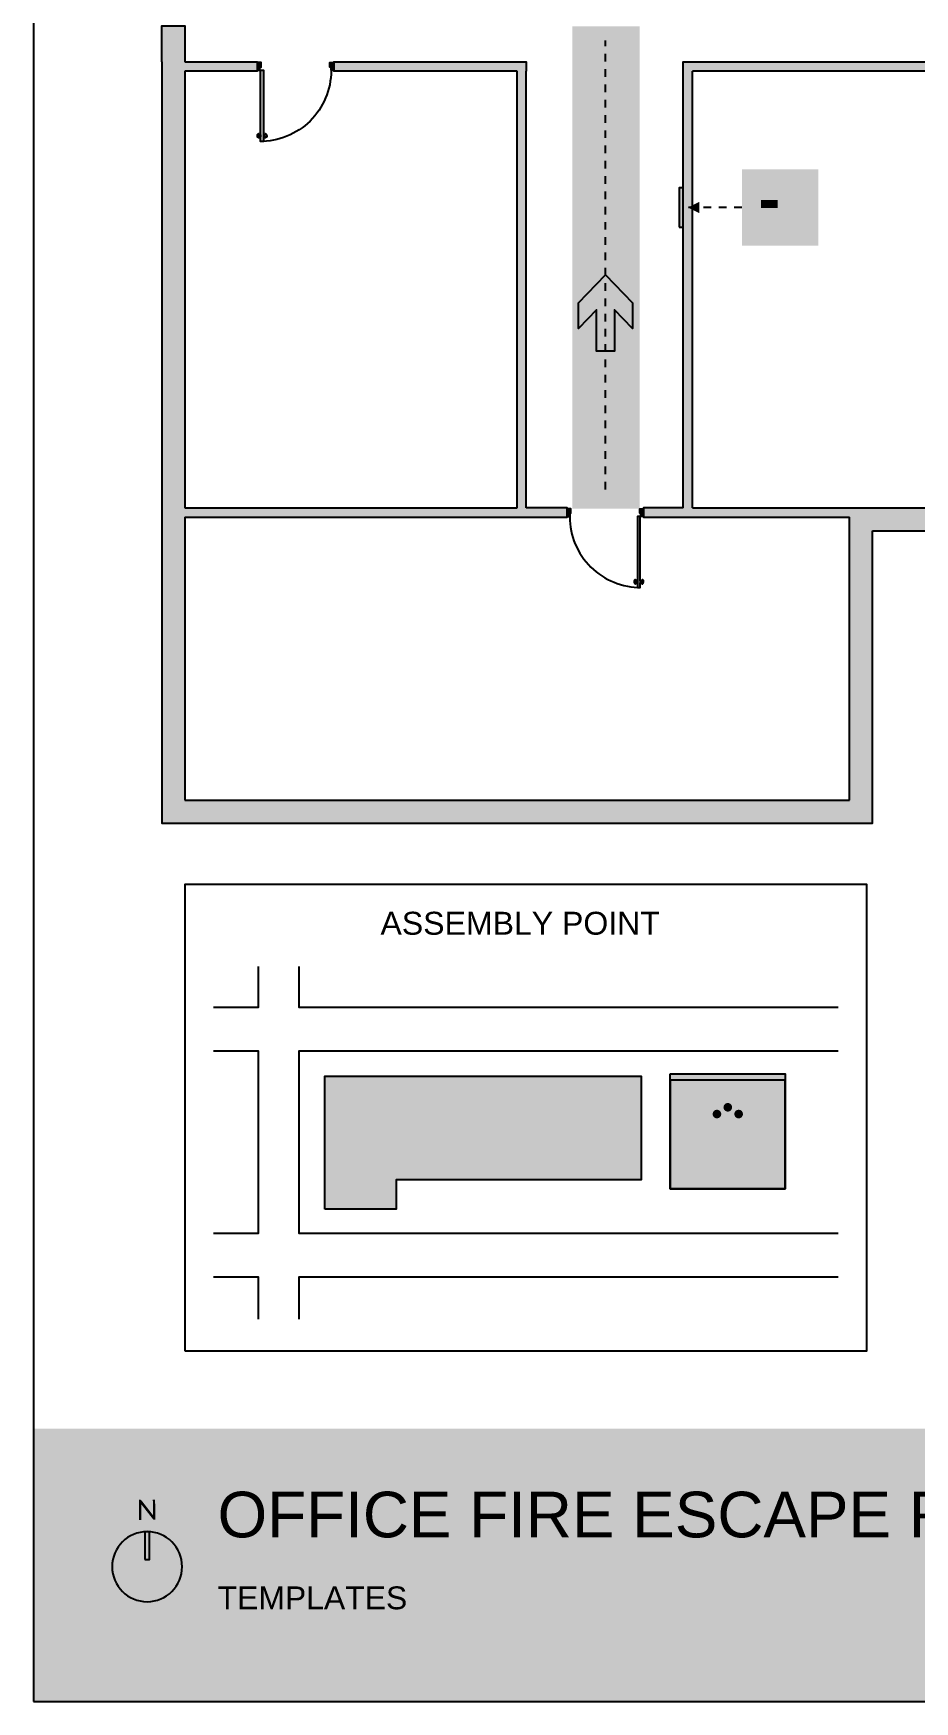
# Model space of a CAD drawing. Header units: metres. Extents: x 5231.1 to 5275.7, y -3151.4 to -3108.9.
# Drawn here: x 5231.12 to 5242.65, y -3151.35 to -3129.52 of the extents above; entities that cross this region are included whole.
import ezdxf

# ---------------------------------------------------------------- set-up
doc = ezdxf.new("R2010")
doc.units = ezdxf.units.M
for name, pattern in [('Default stroke', [0]), ('Green Dashed Line', [0.015875, 0, -0.015875]), ('Page Lines', [0]), ('RayonDimensionSideLines', [0.02, 0, -0.02]), ('Style', [0]), ('Style Black Line', [0]), ('Style Black Lines', [0]), ('Style Grey Hatch  Line', [0]), ('Style Grey Lines', [0]), ('Style White Lines', [0]), ('Style_1', [0]), ('Style_2', [0]), ('Style_3', [0]), ('Style_4', [0])]:
    doc.linetypes.add(name, pattern=pattern)
for name, color, linetype, true_color in [('Annotations', 7, 'Continuous', 0xa86464), ('Building', 7, 'Continuous', 0xfabd88), ('Imported blocks', 7, 'Continuous', 0xc57dd9), ('New Layer', 7, 'Continuous', 0xf890f8), ('New Layer_1', 7, 'Continuous', 0xca387c)]:
    doc.layers.add(name, color=color, linetype=linetype, true_color=true_color)
doc.styles.add('Grey Text', font='', dxfattribs={"height": 0.3})
doc.styles.add('Logo Text', font='', dxfattribs={"height": 0.15})
doc.styles.add('Style', font='', dxfattribs={"height": 0.3})
doc.styles.get('Grey Text').set_extended_font_data('arial')
doc.styles.get('Logo Text').set_extended_font_data('arial')
doc.styles.get('Style').set_extended_font_data('arial')

# ---------------------------------------------------------------- blocks, each defined once
blk = doc.blocks.new('arrow_3')
at = {"layer": 'Annotations'}
blk.add_hatch(color=256, dxfattribs=at).paths.add_polyline_path([(5239.681, -3131.795), (5239.831, -3131.87), (5239.831, -3131.72)])
at = {"layer": 'Annotations', "linetype": 'RayonDimensionSideLines'}
blk.add_lwpolyline([(5240.386, -3131.795), (5239.681, -3131.795)], dxfattribs=at)
blk = doc.blocks.new('Assembly point')
at = {"layer": 'Imported blocks', "transparency": 33554483}
for points in [[(-0.1663, 0.1663), (0.1663, 0.1663), (0.1663, -0.1663), (-0.1663, -0.1663), (-0.1663, 0.1663)], [(-0.1347, 0.1353), (-0.1281, 0.1419), (-0.0872, 0.1011), (-0.0872, 0.1419), (-0.0694, 0.1241), (-0.0694, 0.0701), (-0.1235, 0.0701), (-0.1413, 0.0879), (-0.1004, 0.0879), (-0.1413, 0.1288), (-0.1347, 0.1353)], [(0.1347, 0.1353), (0.1413, 0.1288), (0.1004, 0.0879), (0.1413, 0.0879), (0.1235, 0.0701), (0.0694, 0.0701), (0.0694, 0.1241), (0.0872, 0.1419), (0.0872, 0.1011), (0.1281, 0.1419), (0.1347, 0.1353)], [(-0.1347, -0.1353), (-0.1413, -0.1288), (-0.1004, -0.0879), (-0.1413, -0.0879), (-0.1235, -0.0701), (-0.0694, -0.0701), (-0.0694, -0.1241), (-0.0872, -0.1419), (-0.0872, -0.1011), (-0.1281, -0.1419), (-0.1347, -0.1353)], [(0.1347, -0.1353), (0.1281, -0.1419), (0.0872, -0.1011), (0.0872, -0.1419), (0.0694, -0.1241), (0.0694, -0.0701), (0.1235, -0.0701), (0.1413, -0.0879), (0.1004, -0.0879), (0.1413, -0.1288), (0.1347, -0.1353)]]:
    blk.add_hatch(color=256, dxfattribs=at).paths.add_polyline_path(points, flags=0)
h = blk.add_hatch(color=256, dxfattribs=at)
edge = h.paths.add_edge_path(flags=0)
edge.add_spline(control_points=[(-0.0436, 0.0501), (-0.0436, 0.0571), (-0.0379, 0.0627), (-0.031, 0.0627)], knot_values=[0, 0, 0, 0, 1, 1, 1, 1], degree=3, periodic=0)
edge.add_spline(control_points=[(-0.031, 0.0627), (-0.024, 0.0627), (-0.0184, 0.0571), (-0.0184, 0.0501)], knot_values=[0, 0, 0, 0, 1, 1, 1, 1], degree=3, periodic=0)
edge.add_spline(control_points=[(-0.0184, 0.0501), (-0.0184, 0.0432), (-0.024, 0.0375), (-0.031, 0.0375)], knot_values=[0, 0, 0, 0, 1, 1, 1, 1], degree=3, periodic=0)
edge.add_spline(control_points=[(-0.031, 0.0375), (-0.0379, 0.0375), (-0.0436, 0.0432), (-0.0436, 0.0501)], knot_values=[0, 0, 0, 0, 1, 1, 1, 1], degree=3, periodic=0)
h = blk.add_hatch(color=256, dxfattribs=at)
edge = h.paths.add_edge_path(flags=0)
edge.add_spline(control_points=[(-0.0121, 0.0697), (-0.0121, 0.0766), (-0.0065, 0.0823), (0.0005, 0.0823)], knot_values=[0, 0, 0, 0, 1, 1, 1, 1], degree=3, periodic=0)
edge.add_spline(control_points=[(0.0005, 0.0823), (0.0074, 0.0823), (0.013, 0.0766), (0.013, 0.0697)], knot_values=[0, 0, 0, 0, 1, 1, 1, 1], degree=3, periodic=0)
edge.add_spline(control_points=[(0.013, 0.0697), (0.013, 0.0627), (0.0074, 0.0571), (0.0005, 0.0571)], knot_values=[0, 0, 0, 0, 1, 1, 1, 1], degree=3, periodic=0)
edge.add_spline(control_points=[(0.0005, 0.0571), (-0.0065, 0.0571), (-0.0121, 0.0627), (-0.0121, 0.0697)], knot_values=[0, 0, 0, 0, 1, 1, 1, 1], degree=3, periodic=0)
h = blk.add_hatch(color=256, dxfattribs=at)
edge = h.paths.add_edge_path(flags=0)
edge.add_spline(control_points=[(0.0193, 0.0501), (0.0193, 0.0571), (0.025, 0.0627), (0.0319, 0.0627)], knot_values=[0, 0, 0, 0, 1, 1, 1, 1], degree=3, periodic=0)
edge.add_spline(control_points=[(0.0319, 0.0627), (0.0389, 0.0627), (0.0445, 0.0571), (0.0445, 0.0501)], knot_values=[0, 0, 0, 0, 1, 1, 1, 1], degree=3, periodic=0)
edge.add_spline(control_points=[(0.0445, 0.0501), (0.0445, 0.0432), (0.0389, 0.0375), (0.0319, 0.0375)], knot_values=[0, 0, 0, 0, 1, 1, 1, 1], degree=3, periodic=0)
edge.add_spline(control_points=[(0.0319, 0.0375), (0.025, 0.0375), (0.0193, 0.0432), (0.0193, 0.0501)], knot_values=[0, 0, 0, 0, 1, 1, 1, 1], degree=3, periodic=0)
h = blk.add_hatch(color=256, dxfattribs=at)
edge = h.paths.add_edge_path(flags=0)
edge.add_line((-0.0163, 0.017), (-0.0163, -0.0746))
edge.add_spline(control_points=[(-0.0163, -0.0746), (-0.0163, -0.0748), (-0.0163, -0.075), (-0.0163, -0.0753)], knot_values=[0, 0, 0, 0, 1, 1, 1, 1], degree=3, periodic=0)
edge.add_spline(control_points=[(-0.0163, -0.0753), (-0.0163, -0.0791), (-0.0194, -0.0823), (-0.0233, -0.0823)], knot_values=[0, 0, 0, 0, 1, 1, 1, 1], degree=3, periodic=0)
edge.add_spline(control_points=[(-0.0233, -0.0823), (-0.0271, -0.0823), (-0.0302, -0.0791), (-0.0302, -0.0753)], knot_values=[0, 0, 0, 0, 1, 1, 1, 1], degree=3, periodic=0)
edge.add_spline(control_points=[(-0.0302, -0.0753), (-0.0302, -0.075), (-0.0302, -0.0748), (-0.0302, -0.0746)], knot_values=[0, 0, 0, 0, 1, 1, 1, 1], degree=3, periodic=0)
edge.add_line((-0.0302, -0.0746), (-0.0302, -0.0223))
edge.add_line((-0.0302, -0.0223), (-0.0315, -0.0223))
edge.add_line((-0.0315, -0.0223), (-0.0327, -0.0223))
edge.add_line((-0.0327, -0.0223), (-0.0327, -0.0746))
edge.add_spline(control_points=[(-0.0327, -0.0746), (-0.0327, -0.0748), (-0.0327, -0.075), (-0.0327, -0.0753)], knot_values=[0, 0, 0, 0, 1, 1, 1, 1], degree=3, periodic=0)
edge.add_spline(control_points=[(-0.0327, -0.0753), (-0.0327, -0.0791), (-0.0358, -0.0823), (-0.0396, -0.0823)], knot_values=[0, 0, 0, 0, 1, 1, 1, 1], degree=3, periodic=0)
edge.add_spline(control_points=[(-0.0396, -0.0823), (-0.0435, -0.0823), (-0.0466, -0.0791), (-0.0466, -0.0753)], knot_values=[0, 0, 0, 0, 1, 1, 1, 1], degree=3, periodic=0)
edge.add_spline(control_points=[(-0.0466, -0.0753), (-0.0466, -0.075), (-0.0466, -0.0748), (-0.0466, -0.0746)], knot_values=[0, 0, 0, 0, 1, 1, 1, 1], degree=3, periodic=0)
edge.add_line((-0.0466, -0.0746), (-0.0466, 0.017))
edge.add_line((-0.0466, 0.017), (-0.0506, 0.017))
edge.add_line((-0.0506, 0.017), (-0.0506, -0.015))
edge.add_line((-0.0506, -0.015), (-0.0506, -0.0156))
edge.add_spline(control_points=[(-0.0506, -0.0156), (-0.0509, -0.0181), (-0.053, -0.0201), (-0.0557, -0.0201)], knot_values=[0, 0, 0, 0, 1, 1, 1, 1], degree=3, periodic=0)
edge.add_spline(control_points=[(-0.0557, -0.0201), (-0.0583, -0.0201), (-0.0605, -0.0181), (-0.0608, -0.0156)], knot_values=[0, 0, 0, 0, 1, 1, 1, 1], degree=3, periodic=0)
edge.add_line((-0.0608, -0.0156), (-0.0608, -0.015))
edge.add_line((-0.0608, -0.015), (-0.0608, 0.0181))
edge.add_spline(control_points=[(-0.0608, 0.0181), (-0.0608, 0.0266), (-0.0539, 0.0341), (-0.0454, 0.0341)], knot_values=[0, 0, 0, 0, 1, 1, 1, 1], degree=3, periodic=0)
edge.add_line((-0.0454, 0.0341), (-0.0315, 0.0341))
edge.add_line((-0.0315, 0.0341), (-0.0175, 0.0341))
edge.add_spline(control_points=[(-0.0175, 0.0341), (-0.009, 0.0341), (-0.0021, 0.0266), (-0.0021, 0.0181)], knot_values=[0, 0, 0, 0, 1, 1, 1, 1], degree=3, periodic=0)
edge.add_line((-0.0021, 0.0181), (-0.0021, -0.015))
edge.add_line((-0.0021, -0.015), (-0.0021, -0.0156))
edge.add_spline(control_points=[(-0.0021, -0.0156), (-0.0024, -0.0181), (-0.0046, -0.0201), (-0.0072, -0.0201)], knot_values=[0, 0, 0, 0, 1, 1, 1, 1], degree=3, periodic=0)
edge.add_spline(control_points=[(-0.0072, -0.0201), (-0.0099, -0.0201), (-0.012, -0.0181), (-0.0123, -0.0156)], knot_values=[0, 0, 0, 0, 1, 1, 1, 1], degree=3, periodic=0)
edge.add_line((-0.0123, -0.0156), (-0.0123, -0.015))
edge.add_line((-0.0123, -0.015), (-0.0123, 0.017))
edge.add_line((-0.0123, 0.017), (-0.0163, 0.017))
h = blk.add_hatch(color=256, dxfattribs=at)
edge = h.paths.add_edge_path(flags=0)
edge.add_line((0.0466, 0.017), (0.0466, -0.0746))
edge.add_spline(control_points=[(0.0466, -0.0746), (0.0466, -0.0748), (0.0466, -0.075), (0.0466, -0.0753)], knot_values=[0, 0, 0, 0, 1, 1, 1, 1], degree=3, periodic=0)
edge.add_spline(control_points=[(0.0466, -0.0753), (0.0466, -0.0791), (0.0435, -0.0823), (0.0396, -0.0823)], knot_values=[0, 0, 0, 0, 1, 1, 1, 1], degree=3, periodic=0)
edge.add_spline(control_points=[(0.0396, -0.0823), (0.0358, -0.0823), (0.0327, -0.0791), (0.0327, -0.0753)], knot_values=[0, 0, 0, 0, 1, 1, 1, 1], degree=3, periodic=0)
edge.add_spline(control_points=[(0.0327, -0.0753), (0.0327, -0.075), (0.0327, -0.0748), (0.0327, -0.0746)], knot_values=[0, 0, 0, 0, 1, 1, 1, 1], degree=3, periodic=0)
edge.add_line((0.0327, -0.0746), (0.0327, -0.0223))
edge.add_line((0.0327, -0.0223), (0.0314, -0.0223))
edge.add_line((0.0314, -0.0223), (0.0302, -0.0223))
edge.add_line((0.0302, -0.0223), (0.0302, -0.0746))
edge.add_spline(control_points=[(0.0302, -0.0746), (0.0302, -0.0748), (0.0302, -0.075), (0.0302, -0.0753)], knot_values=[0, 0, 0, 0, 1, 1, 1, 1], degree=3, periodic=0)
edge.add_spline(control_points=[(0.0302, -0.0753), (0.0302, -0.0791), (0.0271, -0.0823), (0.0233, -0.0823)], knot_values=[0, 0, 0, 0, 1, 1, 1, 1], degree=3, periodic=0)
edge.add_spline(control_points=[(0.0233, -0.0823), (0.0194, -0.0823), (0.0163, -0.0791), (0.0163, -0.0753)], knot_values=[0, 0, 0, 0, 1, 1, 1, 1], degree=3, periodic=0)
edge.add_spline(control_points=[(0.0163, -0.0753), (0.0163, -0.075), (0.0163, -0.0748), (0.0163, -0.0746)], knot_values=[0, 0, 0, 0, 1, 1, 1, 1], degree=3, periodic=0)
edge.add_line((0.0163, -0.0746), (0.0163, 0.017))
edge.add_line((0.0163, 0.017), (0.0123, 0.017))
edge.add_line((0.0123, 0.017), (0.0123, -0.015))
edge.add_line((0.0123, -0.015), (0.0123, -0.0156))
edge.add_spline(control_points=[(0.0123, -0.0156), (0.012, -0.0181), (0.0099, -0.0201), (0.0072, -0.0201)], knot_values=[0, 0, 0, 0, 1, 1, 1, 1], degree=3, periodic=0)
edge.add_spline(control_points=[(0.0072, -0.0201), (0.0046, -0.0201), (0.0024, -0.0181), (0.0021, -0.0156)], knot_values=[0, 0, 0, 0, 1, 1, 1, 1], degree=3, periodic=0)
edge.add_line((0.0021, -0.0156), (0.0021, -0.015))
edge.add_line((0.0021, -0.015), (0.0021, 0.0181))
edge.add_spline(control_points=[(0.0021, 0.0181), (0.0021, 0.0266), (0.009, 0.0341), (0.0175, 0.0341)], knot_values=[0, 0, 0, 0, 1, 1, 1, 1], degree=3, periodic=0)
edge.add_line((0.0175, 0.0341), (0.0314, 0.0341))
edge.add_line((0.0314, 0.0341), (0.0454, 0.0341))
edge.add_spline(control_points=[(0.0454, 0.0341), (0.0539, 0.0341), (0.0608, 0.0266), (0.0608, 0.0181)], knot_values=[0, 0, 0, 0, 1, 1, 1, 1], degree=3, periodic=0)
edge.add_line((0.0608, 0.0181), (0.0608, -0.015))
edge.add_line((0.0608, -0.015), (0.0608, -0.0156))
edge.add_spline(control_points=[(0.0608, -0.0156), (0.0605, -0.0181), (0.0583, -0.0201), (0.0557, -0.0201)], knot_values=[0, 0, 0, 0, 1, 1, 1, 1], degree=3, periodic=0)
edge.add_spline(control_points=[(0.0557, -0.0201), (0.053, -0.0201), (0.0509, -0.0181), (0.0506, -0.0156)], knot_values=[0, 0, 0, 0, 1, 1, 1, 1], degree=3, periodic=0)
edge.add_line((0.0506, -0.0156), (0.0505, -0.015))
edge.add_line((0.0505, -0.015), (0.0505, 0.017))
edge.add_line((0.0505, 0.017), (0.0466, 0.017))
at = {"layer": 'Imported blocks', "linetype": 'Style Black Lines'}
blk.add_lwpolyline([(-0.1663, 0.1663), (0.1663, 0.1663), (0.1663, -0.1663), (-0.1663, -0.1663), (-0.1663, 0.1663)], close=True, dxfattribs=at)
blk = doc.blocks.new('Extinguisher')
at = {"layer": 'Imported blocks', "transparency": 33554483}
for points in [[(-0.1281, 0.1281), (0.1281, 0.1281), (0.1281, -0.1281), (-0.1281, -0.1281), (-0.1281, 0.1281)], [(-0.0086, 0.0256), (-0.0643, 0.0256), (-0.0643, -0.0018), (-0.0086, -0.0018), (-0.0086, 0.0256)]]:
    blk.add_hatch(color=256, dxfattribs=at).paths.add_polyline_path(points, flags=0)
h = blk.add_hatch(color=256, dxfattribs=at)
edge = h.paths.add_edge_path(flags=0)
edge.add_spline(control_points=[(-0.0224, 0.0812), (-0.0169, 0.0814), (-0.0114, 0.0807), (-0.0061, 0.0792)], knot_values=[0, 0, 0, 0, 1, 1, 1, 1], degree=3, periodic=0)
edge.add_spline(control_points=[(-0.0061, 0.0792), (-0.0031, 0.0783), (0, 0.0801), (0.0009, 0.0831)], knot_values=[0, 0, 0, 0, 1, 1, 1, 1], degree=3, periodic=0)
edge.add_spline(control_points=[(0.0009, 0.0831), (0.001, 0.0834), (0.0011, 0.0838), (0.0011, 0.0842)], knot_values=[0, 0, 0, 0, 1, 1, 1, 1], degree=3, periodic=0)
edge.add_spline(control_points=[(0.0011, 0.0842), (0.0009, 0.0879), (-0.0011, 0.0912), (-0.0042, 0.0932)], knot_values=[0, 0, 0, 0, 1, 1, 1, 1], degree=3, periodic=0)
edge.add_spline(control_points=[(-0.0042, 0.0932), (-0.0082, 0.0956), (-0.0128, 0.0972), (-0.0175, 0.0977)], knot_values=[0, 0, 0, 0, 1, 1, 1, 1], degree=3, periodic=0)
edge.add_spline(control_points=[(-0.0175, 0.0977), (-0.0184, 0.0979), (-0.0195, 0.0981), (-0.0205, 0.0981)], knot_values=[0, 0, 0, 0, 1, 1, 1, 1], degree=3, periodic=0)
edge.add_line((-0.0205, 0.0981), (-0.0223, 0.0981))
edge.add_spline(control_points=[(-0.0223, 0.0981), (-0.0238, 0.0981), (-0.0251, 0.0993), (-0.0251, 0.1009)], knot_values=[0, 0, 0, 0, 1, 1, 1, 1], degree=3, periodic=0)
edge.add_line((-0.0251, 0.1009), (-0.0308, 0.1009))
edge.add_line((-0.0308, 0.1009), (-0.0308, 0.1059))
edge.add_line((-0.0308, 0.1059), (-0.0421, 0.1059))
edge.add_line((-0.0421, 0.1059), (-0.0421, 0.1009))
edge.add_line((-0.0421, 0.1009), (-0.0478, 0.1009))
edge.add_spline(control_points=[(-0.0478, 0.1009), (-0.0478, 0.0993), (-0.049, 0.0981), (-0.0506, 0.0981)], knot_values=[0, 0, 0, 0, 1, 1, 1, 1], degree=3, periodic=0)
edge.add_spline(control_points=[(-0.0506, 0.0981), (-0.0508, 0.0981), (-0.051, 0.0981), (-0.0511, 0.0981)], knot_values=[0, 0, 0, 0, 1, 1, 1, 1], degree=3, periodic=0)
edge.add_spline(control_points=[(-0.0511, 0.0981), (-0.0757, 0.1027), (-0.1, 0.0887), (-0.1083, 0.065)], knot_values=[0, 0, 0, 0, 1, 1, 1, 1], degree=3, periodic=0)
edge.add_spline(control_points=[(-0.1083, 0.065), (-0.1088, 0.0635), (-0.108, 0.0619), (-0.1065, 0.0614)], knot_values=[0, 0, 0, 0, 1, 1, 1, 1], degree=3, periodic=0)
edge.add_spline(control_points=[(-0.1065, 0.0614), (-0.1062, 0.0613), (-0.1059, 0.0612), (-0.1056, 0.0612)], knot_values=[0, 0, 0, 0, 1, 1, 1, 1], degree=3, periodic=0)
edge.add_line((-0.1056, 0.0612), (-0.1024, 0.0612))
edge.add_spline(control_points=[(-0.1024, 0.0612), (-0.1015, 0.0612), (-0.1006, 0.0617), (-0.1001, 0.0625)], knot_values=[0, 0, 0, 0, 1, 1, 1, 1], degree=3, periodic=0)
edge.add_spline(control_points=[(-0.1001, 0.0625), (-0.0891, 0.0788), (-0.0695, 0.0871), (-0.0501, 0.0837)], knot_values=[0, 0, 0, 0, 1, 1, 1, 1], degree=3, periodic=0)
edge.add_spline(control_points=[(-0.0501, 0.0837), (-0.0488, 0.0834), (-0.0478, 0.0823), (-0.0478, 0.0809)], knot_values=[0, 0, 0, 0, 1, 1, 1, 1], degree=3, periodic=0)
edge.add_line((-0.0478, 0.0809), (-0.0478, 0.0662))
edge.add_spline(control_points=[(-0.0478, 0.0662), (-0.0619, 0.0662), (-0.0733, 0.0548), (-0.0733, 0.0407)], knot_values=[0, 0, 0, 0, 1, 1, 1, 1], degree=3, periodic=0)
edge.add_line((-0.0733, 0.0407), (-0.0733, -0.1095))
edge.add_line((-0.0733, -0.1095), (0.0004, -0.1095))
edge.add_line((0.0004, -0.1095), (0.0004, 0.0407))
edge.add_spline(control_points=[(0.0004, 0.0407), (0.0004, 0.0548), (-0.011, 0.0662), (-0.0251, 0.0662)], knot_values=[0, 0, 0, 0, 1, 1, 1, 1], degree=3, periodic=0)
edge.add_line((-0.0251, 0.0662), (-0.0251, 0.0784))
edge.add_spline(control_points=[(-0.0251, 0.0784), (-0.0251, 0.0799), (-0.0239, 0.0811), (-0.0224, 0.0812)], knot_values=[0, 0, 0, 0, 1, 1, 1, 1], degree=3, periodic=0)
h = blk.add_hatch(color=256, dxfattribs=at)
edge = h.paths.add_edge_path(flags=0)
edge.add_spline(control_points=[(0.0419, 0.0861), (0.039, 0.0895), (0.0352, 0.092), (0.0352, 0.092)], knot_values=[0, 0, 0, 0, 1, 1, 1, 1], degree=3, periodic=0)
edge.add_spline(control_points=[(0.0352, 0.092), (0.0352, 0.092), (0.0448, 0.0941), (0.053, 0.0898)], knot_values=[0, 0, 0, 0, 1, 1, 1, 1], degree=3, periodic=0)
edge.add_spline(control_points=[(0.053, 0.0898), (0.0622, 0.085), (0.0701, 0.0746), (0.0701, 0.0746)], knot_values=[0, 0, 0, 0, 1, 1, 1, 1], degree=3, periodic=0)
edge.add_spline(control_points=[(0.0701, 0.0746), (0.0701, 0.0746), (0.0737, 0.068), (0.0765, 0.0608)], knot_values=[0, 0, 0, 0, 1, 1, 1, 1], degree=3, periodic=0)
edge.add_spline(control_points=[(0.0765, 0.0608), (0.081, 0.0493), (0.0882, 0.0376), (0.0882, 0.0376)], knot_values=[0, 0, 0, 0, 1, 1, 1, 1], degree=3, periodic=0)
edge.add_spline(control_points=[(0.0882, 0.0376), (0.0882, 0.0376), (0.093, 0.0286), (0.0984, 0.0232)], knot_values=[0, 0, 0, 0, 1, 1, 1, 1], degree=3, periodic=0)
edge.add_spline(control_points=[(0.0984, 0.0232), (0.1022, 0.0194), (0.1063, 0.016), (0.1097, 0.0135)], knot_values=[0, 0, 0, 0, 1, 1, 1, 1], degree=3, periodic=0)
edge.add_spline(control_points=[(0.1097, 0.0135), (0.1145, 0.01), (0.1179, 0.009), (0.1179, 0.009)], knot_values=[0, 0, 0, 0, 1, 1, 1, 1], degree=3, periodic=0)
edge.add_spline(control_points=[(0.1179, 0.009), (0.1179, 0.009), (0.1071, 0.0054), (0.0956, 0.0079)], knot_values=[0, 0, 0, 0, 1, 1, 1, 1], degree=3, periodic=0)
edge.add_spline(control_points=[(0.0956, 0.0079), (0.0857, 0.0102), (0.0749, 0.0187), (0.0749, 0.0187)], knot_values=[0, 0, 0, 0, 1, 1, 1, 1], degree=3, periodic=0)
edge.add_spline(control_points=[(0.0749, 0.0187), (0.0749, 0.0187), (0.0676, 0.0258), (0.0623, 0.035)], knot_values=[0, 0, 0, 0, 1, 1, 1, 1], degree=3, periodic=0)
edge.add_spline(control_points=[(0.0623, 0.035), (0.0566, 0.0447), (0.053, 0.0565), (0.053, 0.0565)], knot_values=[0, 0, 0, 0, 1, 1, 1, 1], degree=3, periodic=0)
edge.add_line((0.053, 0.0565), (0.0475, 0.0776))
edge.add_spline(control_points=[(0.0475, 0.0776), (0.0475, 0.0776), (0.0445, 0.083), (0.0419, 0.0861)], knot_values=[0, 0, 0, 0, 1, 1, 1, 1], degree=3, periodic=0)
h = blk.add_hatch(color=256, dxfattribs=at)
edge = h.paths.add_edge_path(flags=0)
edge.add_spline(control_points=[(0.0849, 0.0628), (0.0774, 0.0821), (0.0849, 0.1083), (0.0849, 0.1083)], knot_values=[0, 0, 0, 0, 1, 1, 1, 1], degree=3, periodic=0)
edge.add_spline(control_points=[(0.0849, 0.1083), (0.0849, 0.1083), (0.0879, 0.0977), (0.093, 0.0868)], knot_values=[0, 0, 0, 0, 1, 1, 1, 1], degree=3, periodic=0)
edge.add_spline(control_points=[(0.093, 0.0868), (0.0955, 0.0815), (0.0985, 0.0762), (0.1016, 0.0718)], knot_values=[0, 0, 0, 0, 1, 1, 1, 1], degree=3, periodic=0)
edge.add_spline(control_points=[(0.1016, 0.0718), (0.1088, 0.0617), (0.1179, 0.0594), (0.1179, 0.0594)], knot_values=[0, 0, 0, 0, 1, 1, 1, 1], degree=3, periodic=0)
edge.add_line((0.1179, 0.0594), (0.1179, 0.0246))
edge.add_spline(control_points=[(0.1179, 0.0246), (0.1179, 0.0246), (0.0935, 0.0404), (0.0849, 0.0628)], knot_values=[0, 0, 0, 0, 1, 1, 1, 1], degree=3, periodic=0)
h = blk.add_hatch(color=256, dxfattribs=at)
edge = h.paths.add_edge_path(flags=0)
edge.add_spline(control_points=[(0.0445, 0.0194), (0.0416, 0.0302), (0.043, 0.0413), (0.043, 0.0413)], knot_values=[0, 0, 0, 0, 1, 1, 1, 1], degree=3, periodic=0)
edge.add_spline(control_points=[(0.043, 0.0413), (0.043, 0.0413), (0.0496, 0.0296), (0.06, 0.0198)], knot_values=[0, 0, 0, 0, 1, 1, 1, 1], degree=3, periodic=0)
edge.add_spline(control_points=[(0.06, 0.0198), (0.0676, 0.0127), (0.0763, 0.006), (0.0823, 0.0026)], knot_values=[0, 0, 0, 0, 1, 1, 1, 1], degree=3, periodic=0)
edge.add_spline(control_points=[(0.0823, 0.0026), (0.0825, 0.0025), (0.0827, 0.0024), (0.0829, 0.0023)], knot_values=[0, 0, 0, 0, 1, 1, 1, 1], degree=3, periodic=0)
edge.add_spline(control_points=[(0.0829, 0.0023), (0.1057, -0.0108), (0.1171, -0.0091), (0.1171, -0.0091)], knot_values=[0, 0, 0, 0, 1, 1, 1, 1], degree=3, periodic=0)
edge.add_line((0.1171, -0.0091), (0.1171, -0.0436))
edge.add_spline(control_points=[(0.1171, -0.0436), (0.1171, -0.0436), (0.0945, -0.0382), (0.0771, -0.0269)], knot_values=[0, 0, 0, 0, 1, 1, 1, 1], degree=3, periodic=0)
edge.add_spline(control_points=[(0.0771, -0.0269), (0.0639, -0.0184), (0.0549, -0.0032), (0.0549, -0.0032)], knot_values=[0, 0, 0, 0, 1, 1, 1, 1], degree=3, periodic=0)
edge.add_spline(control_points=[(0.0549, -0.0032), (0.0549, -0.0032), (0.0475, 0.008), (0.0445, 0.0194)], knot_values=[0, 0, 0, 0, 1, 1, 1, 1], degree=3, periodic=0)
h = blk.add_hatch(color=256, dxfattribs=at)
edge = h.paths.add_edge_path(flags=0)
edge.add_spline(control_points=[(0.0352, -0.0325), (0.0272, -0.0273), (0.0182, -0.0258), (0.0182, -0.0258)], knot_values=[0, 0, 0, 0, 1, 1, 1, 1], degree=3, periodic=0)
edge.add_spline(control_points=[(0.0182, -0.0258), (0.0182, -0.0258), (0.0227, -0.0221), (0.0286, -0.0202)], knot_values=[0, 0, 0, 0, 1, 1, 1, 1], degree=3, periodic=0)
edge.add_spline(control_points=[(0.0286, -0.0202), (0.0349, -0.0182), (0.0426, -0.018), (0.0426, -0.018)], knot_values=[0, 0, 0, 0, 1, 1, 1, 1], degree=3, periodic=0)
edge.add_spline(control_points=[(0.0426, -0.018), (0.0426, -0.018), (0.051, -0.0191), (0.0568, -0.0222)], knot_values=[0, 0, 0, 0, 1, 1, 1, 1], degree=3, periodic=0)
edge.add_spline(control_points=[(0.0568, -0.0222), (0.0659, -0.0271), (0.0719, -0.0334), (0.0719, -0.0334)], knot_values=[0, 0, 0, 0, 1, 1, 1, 1], degree=3, periodic=0)
edge.add_spline(control_points=[(0.0719, -0.0334), (0.0719, -0.0334), (0.0759, -0.0384), (0.0812, -0.0432)], knot_values=[0, 0, 0, 0, 1, 1, 1, 1], degree=3, periodic=0)
edge.add_spline(control_points=[(0.0812, -0.0432), (0.0836, -0.0454), (0.0862, -0.0475), (0.0889, -0.0492)], knot_values=[0, 0, 0, 0, 1, 1, 1, 1], degree=3, periodic=0)
edge.add_spline(control_points=[(0.0889, -0.0492), (0.1012, -0.0565), (0.1175, -0.0603), (0.1175, -0.0603)], knot_values=[0, 0, 0, 0, 1, 1, 1, 1], degree=3, periodic=0)
edge.add_spline(control_points=[(0.1175, -0.0603), (0.1175, -0.0603), (0.112, -0.0654), (0.1045, -0.068)], knot_values=[0, 0, 0, 0, 1, 1, 1, 1], degree=3, periodic=0)
edge.add_spline(control_points=[(0.1045, -0.068), (0.0976, -0.0704), (0.0886, -0.0703), (0.0886, -0.0703)], knot_values=[0, 0, 0, 0, 1, 1, 1, 1], degree=3, periodic=0)
edge.add_spline(control_points=[(0.0886, -0.0703), (0.0886, -0.0703), (0.0767, -0.0703), (0.066, -0.0636)], knot_values=[0, 0, 0, 0, 1, 1, 1, 1], degree=3, periodic=0)
edge.add_spline(control_points=[(0.066, -0.0636), (0.0566, -0.0577), (0.0482, -0.0451), (0.0482, -0.0451)], knot_values=[0, 0, 0, 0, 1, 1, 1, 1], degree=3, periodic=0)
edge.add_spline(control_points=[(0.0482, -0.0451), (0.0482, -0.0451), (0.0421, -0.0369), (0.0352, -0.0325)], knot_values=[0, 0, 0, 0, 1, 1, 1, 1], degree=3, periodic=0)
h = blk.add_hatch(color=256, dxfattribs=at)
edge = h.paths.add_edge_path(flags=0)
edge.add_spline(control_points=[(0.0573, -0.0724), (0.0642, -0.0758), (0.0727, -0.0788), (0.0815, -0.0803)], knot_values=[0, 0, 0, 0, 1, 1, 1, 1], degree=3, periodic=0)
edge.add_spline(control_points=[(0.0815, -0.0803), (0.0977, -0.083), (0.1164, -0.0769), (0.1164, -0.0769)], knot_values=[0, 0, 0, 0, 1, 1, 1, 1], degree=3, periodic=0)
edge.add_line((0.1164, -0.0769), (0.1164, -0.1103))
edge.add_spline(control_points=[(0.1164, -0.1103), (0.1164, -0.1103), (0.0834, -0.1134), (0.0649, -0.101)], knot_values=[0, 0, 0, 0, 1, 1, 1, 1], degree=3, periodic=0)
edge.add_spline(control_points=[(0.0649, -0.101), (0.0463, -0.0886), (0.0423, -0.0606), (0.0423, -0.0606)], knot_values=[0, 0, 0, 0, 1, 1, 1, 1], degree=3, periodic=0)
edge.add_spline(control_points=[(0.0423, -0.0606), (0.0423, -0.0606), (0.0477, -0.0676), (0.0573, -0.0724)], knot_values=[0, 0, 0, 0, 1, 1, 1, 1], degree=3, periodic=0)
blk = doc.blocks.new('Group 22')
at = {"layer": 'Imported blocks', "transparency": 33554483}
blk.add_hatch(color=256, dxfattribs=at).paths.add_polyline_path([(-19.349, -12.808), (-19.278, -12.808), (-19.278, -12.384), (-19.349, -12.384), (-19.349, -12.808)], flags=0)
at = {"layer": 'Imported blocks', "linetype": 'Style Black Line'}
blk.add_lwpolyline([(-18.772, -12.921, 1), (-19.857, -12.921, 1), (-18.772, -12.921)], format="xyb", close=True, dxfattribs=at)
at = {"layer": 'Imported blocks', "linetype": 'Style Grey Hatch  Line'}
blk.add_lwpolyline([(-19.349, -12.808), (-19.278, -12.808), (-19.278, -12.384), (-19.349, -12.384), (-19.349, -12.808)], close=True, dxfattribs=at)
blk = doc.blocks.new('Group 23')
at = {"layer": 'Imported blocks', "transparency": 33554483}
h = blk.add_hatch(color=256, dxfattribs=at)
edge = h.paths.add_edge_path(flags=0)
edge.add_line((-13.327, -12.439), (-13.329, -12.263))
edge.add_line((-13.329, -12.263), (-13.316, -12.263))
edge.add_arc((-13.316, -12.275), 0.0121, 39.4619, 88.5174, ccw=False)
edge.add_line((-13.307, -12.267), (-13.205, -12.398))
edge.add_line((-13.205, -12.398), (-13.207, -12.261))
edge.add_line((-13.207, -12.261), (-13.187, -12.261))
edge.add_line((-13.187, -12.261), (-13.184, -12.437))
edge.add_line((-13.184, -12.437), (-13.196, -12.437))
edge.add_arc((-13.196, -12.425), 0.0116, 222.2647, 270.5399, ccw=False)
edge.add_line((-13.205, -12.433), (-13.308, -12.302))
edge.add_line((-13.308, -12.302), (-13.306, -12.438))
edge.add_line((-13.306, -12.438), (-13.327, -12.439))
edge.add_line((-13.327, -12.439), (-13.327, -12.439))
at = {"layer": 'Imported blocks', "xscale": 0.5638741033802733, "yscale": 0.5638741033802733}
blk.add_blockref('Group 22', (-2.366, -5.561), dxfattribs=at)
blk = doc.blocks.new('ScaledText_11')
at = {"layer": 'Imported blocks', "insert": (-10.557, -23.254), "char_height": 0.3, "width": 8.35953, "attachment_point": 1, "style": 'Grey Text'}
blk.add_mtext('OFFICE FIRE ESCAPE ROUTE PLAN', dxfattribs=at)
blk = doc.blocks.new('Title block grey  horizontal')
at = {"layer": 'Imported blocks', "transparency": 33554483}
blk.add_hatch(color=256, dxfattribs=at).paths.add_polyline_path([(-21, -11.471), (-21, -14.835), (21, -14.835), (21, -11.471), (-21, -11.471)], flags=0)
at = {"layer": 'Imported blocks', "linetype": 'Page Lines'}
blk.add_lwpolyline([(-21, -14.835), (21, -14.835), (21, 14.835), (-21, 14.835), (-21, -14.835)], close=True, dxfattribs=at)
at = {"layer": 'Imported blocks'}
for name, p, xscale, yscale in [('ScaledText_11', (1.066, 31.351), 1.874944988229908, 1.874944988229939), ('Group 23', (-0.892, 4.954), 1.410960868210008, 1.410960868210025)]:
    blk.add_blockref(name, p, dxfattribs=dict(at, xscale=xscale, yscale=yscale))
blk = doc.blocks.new('ScaledText_10')
at = {"layer": 'Imported blocks', "insert": (-10.557, -23.254), "char_height": 0.15, "width": 1.72906, "attachment_point": 7, "style": 'Logo Text'}
blk.add_mtext('TEMPLATES', dxfattribs=at)
blk = doc.blocks.new('Door EU 90')
at = {"layer": 'Imported blocks', "transparency": 33554483}
h = blk.add_hatch(color=256, dxfattribs=at)
edge = h.paths.add_edge_path(flags=0)
edge.add_spline(control_points=[(-0.499, 0.908), (-0.5, 0.896), (-0.496, 0.885), (-0.49, 0.88)], knot_values=[0, 0, 0, 0, 1, 1, 1, 1], degree=3, periodic=0)
edge.add_spline(control_points=[(-0.49, 0.88), (-0.484, 0.875), (-0.477, 0.878), (-0.475, 0.893)], knot_values=[0, 0, 0, 0, 1, 1, 1, 1], degree=3, periodic=0)
edge.add_line((-0.475, 0.893), (-0.456, 0.893))
edge.add_line((-0.456, 0.893), (-0.456, 0.05))
edge.add_line((-0.456, 0.05), (-0.42, 0.05))
edge.add_line((-0.42, 0.05), (-0.42, 0.893))
edge.add_line((-0.42, 0.893), (-0.401, 0.893))
edge.add_spline(control_points=[(-0.401, 0.893), (-0.399, 0.878), (-0.392, 0.875), (-0.386, 0.88)], knot_values=[0, 0, 0, 0, 1, 1, 1, 1], degree=3, periodic=0)
edge.add_spline(control_points=[(-0.386, 0.88), (-0.379, 0.885), (-0.376, 0.896), (-0.376, 0.908)], knot_values=[0, 0, 0, 0, 1, 1, 1, 1], degree=3, periodic=0)
edge.add_spline(control_points=[(-0.376, 0.908), (-0.376, 0.908), (-0.376, 0.909), (-0.376, 0.909)], knot_values=[0, 0, 0, 0, 1, 1, 1, 1], degree=3, periodic=0)
edge.add_spline(control_points=[(-0.376, 0.909), (-0.376, 0.91), (-0.376, 0.91), (-0.376, 0.911)], knot_values=[0, 0, 0, 0, 1, 1, 1, 1], degree=3, periodic=0)
edge.add_spline(control_points=[(-0.376, 0.911), (-0.377, 0.922), (-0.381, 0.931), (-0.387, 0.934)], knot_values=[0, 0, 0, 0, 1, 1, 1, 1], degree=3, periodic=0)
edge.add_spline(control_points=[(-0.387, 0.934), (-0.393, 0.938), (-0.4, 0.936), (-0.402, 0.921)], knot_values=[0, 0, 0, 0, 1, 1, 1, 1], degree=3, periodic=0)
edge.add_line((-0.402, 0.921), (-0.42, 0.921))
edge.add_line((-0.42, 0.921), (-0.42, 0.98))
edge.add_line((-0.42, 0.98), (-0.456, 0.98))
edge.add_line((-0.456, 0.98), (-0.456, 0.921))
edge.add_line((-0.456, 0.921), (-0.474, 0.921))
edge.add_spline(control_points=[(-0.474, 0.921), (-0.475, 0.936), (-0.482, 0.938), (-0.489, 0.934)], knot_values=[0, 0, 0, 0, 1, 1, 1, 1], degree=3, periodic=0)
edge.add_spline(control_points=[(-0.489, 0.934), (-0.495, 0.931), (-0.499, 0.92), (-0.499, 0.908)], knot_values=[0, 0, 0, 0, 1, 1, 1, 1], degree=3, periodic=0)
for points in [[(-0.5, -0.05), (-0.5, 0.05), (-0.465, 0.05), (-0.465, 0.01), (-0.45, 0.01), (-0.45, -0.05), (-0.5, -0.05)], [(0.5, -0.05), (0.5, 0.05), (0.465, 0.05), (0.465, 0.01), (0.45, 0.01), (0.45, -0.05), (0.5, -0.05)]]:
    blk.add_hatch(color=256, dxfattribs=at).paths.add_polyline_path(points, flags=0)
at = {"layer": 'Imported blocks', "linetype": 'Style'}
for points in [[(-0.475, 0.893), (-0.456, 0.893), (-0.456, 0.05), (-0.42, 0.05), (-0.42, 0.893), (-0.401, 0.893)], [(-0.402, 0.921), (-0.42, 0.921), (-0.42, 0.98), (-0.456, 0.98), (-0.456, 0.921), (-0.474, 0.921)]]:
    blk.add_lwpolyline(points, dxfattribs=at)
at = {"layer": 'Imported blocks', "linetype": 'Style Black Lines'}
for points in [[(-0.456, 0.893), (-0.456, 0.921)], [(-0.42, 0.893), (-0.42, 0.921)]]:
    blk.add_lwpolyline(points, dxfattribs=at)
at = {"layer": 'Imported blocks', "linetype": 'Style Grey Lines'}
blk.add_lwpolyline([(0.465, 0.01, 0.416941), (-0.425, 0.98)], format="xyb", dxfattribs=at)
at = {"layer": 'Imported blocks', "linetype": 'Style'}
for points in [[(-0.5, -0.05), (-0.5, 0.05), (-0.465, 0.05), (-0.465, 0.01), (-0.45, 0.01), (-0.45, -0.05), (-0.5, -0.05)], [(0.5, -0.05), (0.5, 0.05), (0.465, 0.05), (0.465, 0.01), (0.45, 0.01), (0.45, -0.05), (0.5, -0.05)]]:
    blk.add_lwpolyline(points, close=True, dxfattribs=at)
at = {"layer": 'Imported blocks', "extrusion": (0, 0, -1)}
for centre, major_axis, start_param, end_param in [((-0.5, 0.907), (0, 0.0315), 1.099299, 2.042656), ((-0.371, 0.908), (0, 0.037), 4.276707, 5.07084)]:
    blk.add_ellipse(centre, major_axis=major_axis, ratio=0.894003, start_param=start_param, end_param=end_param, dxfattribs=at)
at = {"layer": 'Imported blocks'}
for points in [[(-0.499, 0.908), (-0.5, 0.896), (-0.496, 0.885), (-0.49, 0.88)], [(-0.489, 0.934), (-0.495, 0.931), (-0.499, 0.92), (-0.499, 0.908)], [(-0.49, 0.88), (-0.484, 0.875), (-0.477, 0.878), (-0.475, 0.893)], [(-0.474, 0.921), (-0.475, 0.936), (-0.482, 0.938), (-0.489, 0.934)], [(-0.387, 0.934), (-0.393, 0.938), (-0.4, 0.936), (-0.402, 0.921)], [(-0.401, 0.893), (-0.399, 0.878), (-0.392, 0.875), (-0.386, 0.88)], [(-0.376, 0.911), (-0.377, 0.922), (-0.381, 0.931), (-0.387, 0.934)], [(-0.386, 0.88), (-0.379, 0.885), (-0.376, 0.896), (-0.376, 0.908)], [(-0.376, 0.909), (-0.376, 0.91), (-0.376, 0.91), (-0.376, 0.911)], [(-0.376, 0.908), (-0.376, 0.908), (-0.376, 0.909), (-0.376, 0.909)]]:
    blk.add_open_spline(points, degree=3, dxfattribs=at)
blk = doc.blocks.new('Evacuation direction')
at = {"layer": 'Imported blocks', "transparency": 33554483}
blk.add_hatch(color=256, dxfattribs=at).paths.add_polyline_path([(0.0269, -0.0707), (0.1001, 0), (0.0269, 0.0707), (-0.0409, 0.0707), (0.0079, 0.0236), (-0.1001, 0.0236), (-0.1001, -0.0236), (0.0079, -0.0236), (-0.0409, -0.0707), (0.0269, -0.0707)], flags=0)
at = {"layer": 'Imported blocks', "linetype": 'Style White Lines'}
blk.add_lwpolyline([(0.0269, -0.0707), (0.1001, 0), (0.0269, 0.0707), (-0.0409, 0.0707), (0.0079, 0.0236), (-0.1001, 0.0236), (-0.1001, -0.0236), (0.0079, -0.0236), (-0.0409, -0.0707), (0.0269, -0.0707)], close=True, dxfattribs=at)

msp = doc.modelspace()

# ---------------------------------------------------------------- hatches: boundary and pattern name
at = {"layer": 'Annotations', "transparency": 33554483}
msp.add_hatch(color=256, dxfattribs=at).paths.add_polyline_path([(5239.565, -3132.051), (5239.62, -3132.051), (5239.62, -3131.539), (5239.565, -3131.539), (5239.565, -3132.051)], flags=0)
at = {"layer": 'Building', "transparency": 33554483}
h = msp.add_hatch(color=256, dxfattribs=at)
h.paths.add_polyline_path([(5232.795, -3122.744), (5232.795, -3128.416), (5233.095, -3128.416), (5233.095, -3122.744), (5232.795, -3122.744)], flags=0)
h.paths.add_polyline_path([(5232.795, -3129.416), (5232.795, -3129.889), (5233.095, -3129.889), (5233.095, -3129.416), (5232.795, -3129.416)], flags=0)
h.paths.add_polyline_path([(5232.795, -3130.009), (5232.795, -3139.552), (5233.095, -3139.552), (5233.095, -3135.848), (5233.095, -3135.728), (5233.095, -3130.009), (5232.795, -3130.009)], flags=0)
h = msp.add_hatch(color=256, dxfattribs=at)
h.paths.add_polyline_path([(5232.795, -3129.889), (5232.795, -3130.009), (5233.095, -3130.009), (5234.045, -3130.009), (5234.045, -3129.889), (5233.095, -3129.889), (5232.795, -3129.889)], flags=0)
h.paths.add_polyline_path([(5235.045, -3129.889), (5235.045, -3130.009), (5237.445, -3130.009), (5237.565, -3130.009), (5237.565, -3129.889), (5235.045, -3129.889)], flags=0)
h = msp.add_hatch(color=256, dxfattribs=at)
h.paths.add_polyline_path([(5239.62, -3130.009), (5239.62, -3129.889), (5242.883, -3129.889), (5242.883, -3130.009), (5239.74, -3130.009), (5239.62, -3130.009)], flags=0)
h.paths.add_polyline_path([(5243.883, -3130.009), (5243.883, -3129.889), (5247.628, -3129.889), (5247.628, -3130.009), (5245.978, -3130.009), (5245.858, -3130.009), (5243.883, -3130.009)], flags=0)
h.paths.add_polyline_path([(5248.628, -3130.009), (5248.628, -3129.889), (5251.784, -3129.889), (5251.784, -3130.009), (5250.152, -3130.009), (5250.032, -3130.009), (5248.628, -3130.009)], flags=0)
h.paths.add_polyline_path([(5252.784, -3130.009), (5252.784, -3129.889), (5254.238, -3129.889), (5254.238, -3130.009), (5252.784, -3130.009)], flags=0)
h.paths.add_polyline_path([(5254.358, -3130.009), (5254.358, -3129.889), (5255.81, -3129.889), (5255.81, -3130.009), (5254.358, -3130.009)], flags=0)
h.paths.add_polyline_path([(5256.81, -3130.009), (5256.81, -3129.889), (5258.199, -3129.889), (5258.199, -3130.009), (5256.81, -3130.009)], flags=0)
h.paths.add_polyline_path([(5258.319, -3130.009), (5258.319, -3129.889), (5261.114, -3129.889), (5261.114, -3130.009), (5260.994, -3130.009), (5258.319, -3130.009)], flags=0)
for points in [[(5237.445, -3135.794), (5237.445, -3135.728), (5237.445, -3130.009), (5237.565, -3130.009), (5237.565, -3135.728), (5237.565, -3135.794), (5237.445, -3135.794)], [(5239.62, -3135.794), (5239.62, -3135.728), (5239.62, -3130.009), (5239.74, -3130.009), (5239.74, -3135.728), (5239.74, -3135.794), (5239.62, -3135.794)], [(5241.795, -3139.852), (5241.795, -3139.552), (5241.795, -3136.028), (5242.095, -3136.028), (5242.095, -3139.852), (5241.795, -3139.852)], [(5232.795, -3139.552), (5232.795, -3139.852), (5241.795, -3139.852), (5241.795, -3139.552), (5233.095, -3139.552), (5232.795, -3139.552)]]:
    msp.add_hatch(color=256, dxfattribs=at).paths.add_polyline_path(points, flags=0)
h = msp.add_hatch(color=256, dxfattribs=at)
h.paths.add_polyline_path([(5233.095, -3135.728), (5233.095, -3135.848), (5238.1, -3135.848), (5238.1, -3135.728), (5237.565, -3135.728), (5237.565, -3135.794), (5237.445, -3135.794), (5237.445, -3135.728), (5233.095, -3135.728)], flags=0)
h.paths.add_polyline_path([(5239.1, -3135.728), (5239.1, -3135.848), (5241.795, -3135.848), (5241.795, -3135.728), (5239.74, -3135.728), (5239.74, -3135.794), (5239.62, -3135.794), (5239.62, -3135.728), (5239.1, -3135.728)], flags=0)
h = msp.add_hatch(color=256, dxfattribs=at)
h.paths.add_polyline_path([(5241.795, -3136.028), (5241.795, -3135.848), (5241.795, -3135.728), (5245.858, -3135.728), (5245.978, -3135.728), (5250.032, -3135.728), (5250.032, -3136.028), (5242.095, -3136.028), (5241.795, -3136.028)], flags=0)
h.paths.add_polyline_path([(5250.152, -3136.028), (5250.152, -3135.728), (5254.238, -3135.728), (5254.238, -3136.028), (5250.152, -3136.028)], flags=0)
h.paths.add_polyline_path([(5254.358, -3136.028), (5254.358, -3135.728), (5258.199, -3135.728), (5258.199, -3136.028), (5254.358, -3136.028)], flags=0)
h.paths.add_polyline_path([(5258.319, -3136.028), (5258.319, -3135.728), (5262.478, -3135.728), (5262.598, -3135.728), (5265.221, -3135.728), (5265.221, -3135.828), (5265.341, -3135.828), (5265.341, -3135.728), (5268.824, -3135.728), (5268.944, -3135.728), (5273.886, -3135.728), (5273.886, -3136.028), (5258.319, -3136.028)], flags=0)
at = {"layer": 'New Layer', "transparency": 33554483}
msp.add_hatch(color=256, dxfattribs=at).paths.add_polyline_path([(5238.169, -3135.738), (5239.05, -3135.738), (5239.05, -3129.424), (5238.169, -3129.424), (5238.169, -3135.738)], flags=0)
at = {"layer": 'New Layer_1', "transparency": 33554483}
msp.add_hatch(color=256, dxfattribs=at).paths.add_polyline_path([(5234.931, -3144.906), (5234.931, -3143.165), (5239.04, -3143.165), (5239.07, -3143.165), (5239.07, -3144.523), (5235.861, -3144.523), (5235.861, -3144.906), (5234.931, -3144.906)], flags=0)

# ---------------------------------------------------------------- linework, layer by layer
at = {"layer": 'Annotations', "linetype": 'Style_1'}
msp.add_lwpolyline([(5239.565, -3132.051), (5239.62, -3132.051), (5239.62, -3131.539), (5239.565, -3131.539), (5239.565, -3132.051)], close=True, dxfattribs=at)
at = {"layer": 'Building', "linetype": 'Style_3'}
for points in [[(5232.795, -3129.889), (5232.795, -3129.416), (5233.095, -3129.416), (5233.095, -3129.889)], [(5232.795, -3130.009), (5232.795, -3139.552)], [(5233.095, -3130.009), (5233.095, -3135.728)], [(5233.095, -3135.848), (5233.095, -3139.552)], [(5241.795, -3135.728), (5245.858, -3135.728)], [(5241.795, -3136.028), (5241.795, -3135.848)], [(5241.795, -3139.852), (5242.095, -3139.852), (5242.095, -3136.028)], [(5241.795, -3139.552), (5241.795, -3136.028)], [(5242.095, -3136.028), (5250.032, -3136.028)], [(5232.795, -3139.552), (5232.795, -3139.852), (5241.795, -3139.852)], [(5233.095, -3139.552), (5241.795, -3139.552)]]:
    msp.add_lwpolyline(points, dxfattribs=at)
at = {"layer": 'Building', "linetype": 'Style_2'}
for points in [[(5232.795, -3129.889), (5232.795, -3130.009)], [(5233.095, -3129.889), (5234.045, -3129.889), (5234.045, -3130.009), (5233.095, -3130.009)], [(5237.445, -3130.009), (5235.045, -3130.009), (5235.045, -3129.889), (5237.565, -3129.889), (5237.565, -3130.009)], [(5239.62, -3130.009), (5239.62, -3129.889), (5242.883, -3129.889), (5242.883, -3130.009), (5239.74, -3130.009)], [(5237.445, -3135.728), (5237.445, -3130.009)], [(5237.565, -3135.728), (5237.565, -3130.009)], [(5239.62, -3135.728), (5239.62, -3130.009)], [(5239.74, -3135.728), (5239.74, -3130.009)], [(5233.095, -3135.728), (5237.445, -3135.728)], [(5233.095, -3135.848), (5238.1, -3135.848), (5238.1, -3135.728), (5237.565, -3135.728)], [(5239.62, -3135.728), (5239.1, -3135.728), (5239.1, -3135.848), (5241.795, -3135.848)], [(5239.74, -3135.728), (5241.795, -3135.728)]]:
    msp.add_lwpolyline(points, dxfattribs=at)
at = {"layer": 'New Layer', "linetype": 'Green Dashed Line'}
msp.add_lwpolyline([(5238.6, -3135.485), (5238.6, -3129.607)], dxfattribs=at)
at = {"layer": 'New Layer_1', "linetype": 'Default stroke'}
for points in [[(5233.096, -3146.763), (5242.023, -3146.763), (5242.023, -3140.657), (5233.096, -3140.657), (5233.096, -3146.763)], [(5239.449, -3144.639), (5240.952, -3144.639), (5240.952, -3143.216), (5239.449, -3143.216), (5239.449, -3144.639)]]:
    msp.add_lwpolyline(points, close=True, dxfattribs=at)
for points in [[(5234.056, -3141.729), (5234.056, -3142.267), (5233.471, -3142.267)], [(5241.648, -3142.267), (5234.594, -3142.267), (5234.594, -3141.729)], [(5233.471, -3142.836), (5234.056, -3142.836), (5234.056, -3145.225), (5233.471, -3145.225)], [(5241.648, -3145.225), (5234.594, -3145.225), (5234.594, -3142.836), (5241.648, -3142.836)], [(5233.471, -3145.794), (5234.056, -3145.794), (5234.056, -3146.347)], [(5234.594, -3146.347), (5234.594, -3145.794), (5241.648, -3145.794)]]:
    msp.add_lwpolyline(points, dxfattribs=at)
at = {"layer": 'New Layer_1', "linetype": 'Style_4'}
msp.add_lwpolyline([(5234.931, -3144.906), (5234.931, -3143.165), (5239.04, -3143.165), (5239.07, -3143.165), (5239.07, -3144.523), (5235.861, -3144.523), (5235.861, -3144.906), (5234.931, -3144.906)], close=True, dxfattribs=at)

# ---------------------------------------------------------------- block references
at = {"layer": 'Annotations'}
msp.add_blockref('arrow_3', (0, 0), dxfattribs=at)
at = {"layer": 'Building', "xscale": -1, "rotation": 180}
msp.add_blockref('Door EU 90', (5234.545, -3129.949), dxfattribs=at)
at = {"layer": 'Building', "rotation": 180}
msp.add_blockref('Door EU 90', (5238.6, -3135.788), dxfattribs=at)
at = {"layer": 'Imported blocks'}
for name, p, xscale, yscale in [('Title block grey  horizontal', (5253.39, -3135.59), 1.060714285714218, 1.062549277919129), ('Extinguisher', (5240.886, -3131.795), 3.903740767214114, 3.903740767214114), ('Assembly point', (5240.2, -3143.888), 4.516413005823706, 4.516413005823706), ('ScaledText_10', (5254.521, -3103.821), 1.988780933943739, 1.99222144338181)]:
    msp.add_blockref(name, p, dxfattribs=dict(at, xscale=xscale, yscale=yscale))
at = {"layer": 'New Layer', "xscale": -4.994952745507343, "yscale": 4.994952745507343, "rotation": 270}
msp.add_blockref('Evacuation direction', (5238.6, -3133.176), dxfattribs=at)

# ---------------------------------------------------------------- texts
at = {"layer": 'New Layer_1', "insert": (5235.657, -3141.014), "char_height": 0.3, "width": 4.29766, "attachment_point": 1, "style": 'Style'}
msp.add_mtext('ASSEMBLY POINT', dxfattribs=at)

doc.saveas('drawing.dxf')
